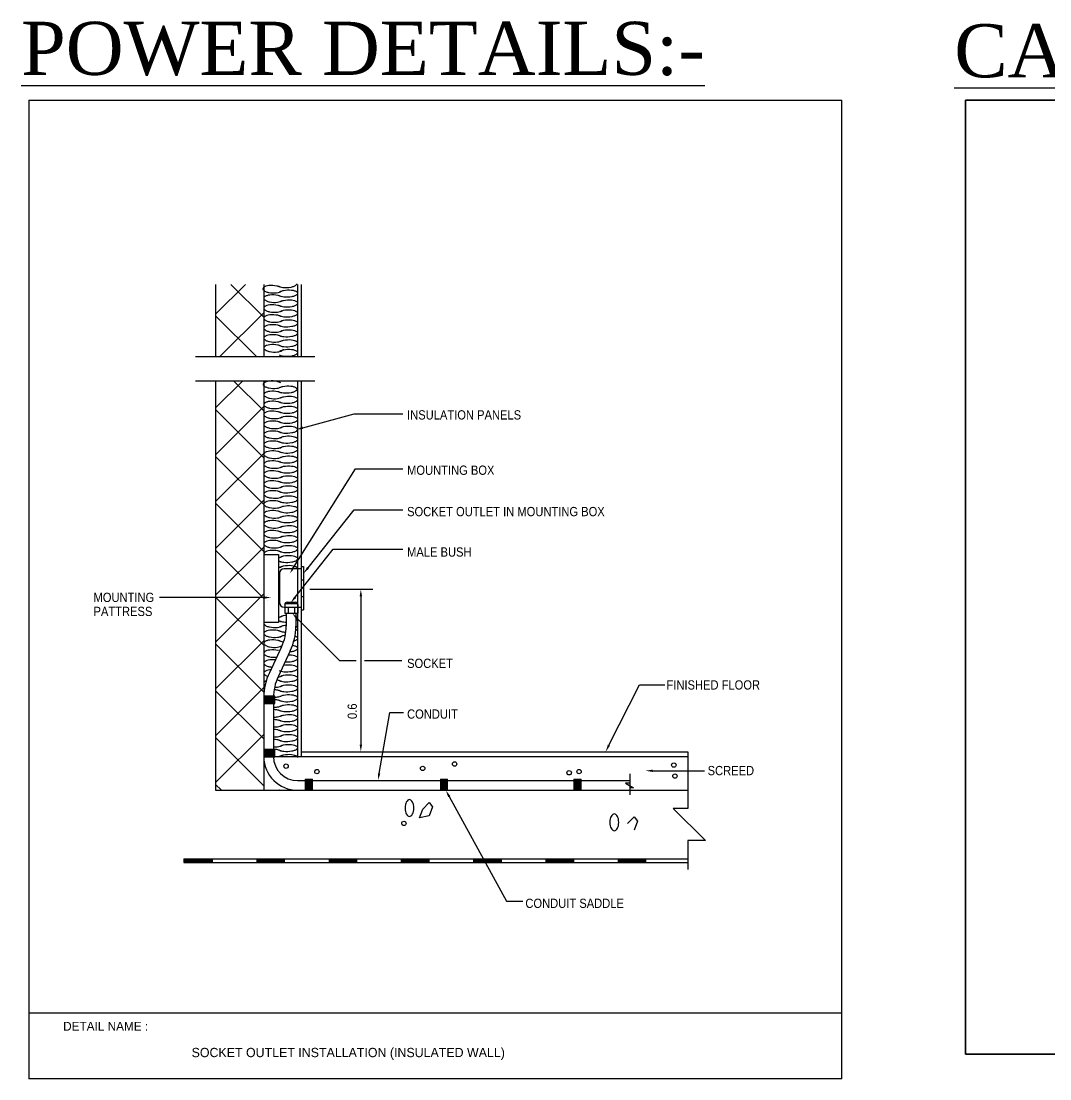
# Model space of a CAD drawing. Header units: inches. Extents: x 3955 to 4125, y 4886 to 4983.
# Drawn here: x 4070.17 to 4078.22, y 4955.62 to 4963.9 of the extents above; entities that cross this region are included whole.
import ezdxf
from ezdxf.enums import TextEntityAlignment as Align

# ---------------------------------------------------------------- set-up
doc = ezdxf.new("R2010")
doc.units = ezdxf.units.IN
doc.header["$MEASUREMENT"] = 0
doc.layers.get('0').update_dxf_attribs({"lineweight": 35})
for name, color, linetype in [('10-ELEC-ARROW-LINE-TEXT', 10, 'Continuous'), ('14-GENERAL-ELECTRICAL', 14, 'Continuous'), ('4-TWXT-ELECTRICAL', 4, 'Continuous'), ('71-FRAM-DETAIL-1-0-25', 71, 'Continuous'), ('9-HATCH-0-1', 9, 'Continuous'), ('E-GEN-DI', 7, 'Continuous'), ('FRAM-DETAIL', 70, 'Continuous'), ('FRAM-DETAIL-2', 72, 'Continuous'), ('FRAME$0$EL-BANDA$0$E-TEXT', 40, 'Continuous')]:
    doc.layers.add(name, color=color, linetype=linetype)
doc.styles.add('FRAME$0$TIMENR', font='times.ttf')
doc.styles.add('ITALICT', font='stencil.shx')
doc.styles.add('STENCIL', font='STENCIL')

# ---------------------------------------------------------------- blocks, each defined once
blk = doc.blocks.new('A$C52390CBD')
at = {"layer": '10-ELEC-ARROW-LINE-TEXT', "color": 10, "linetype": 'Continuous'}
for p, q in [((4.287, -5.133, 0), (5.088, -4.914, 0)), ((5.088, -4.914, 0), (5.853, -4.914, 0)), ((4.143, -7.319, 0), (5.111, -5.772, 0)), ((5.111, -5.772, 0), (5.853, -5.772, 0)), ((4.368, -7.323, 0), (5.088, -6.416, 0)), ((5.088, -6.416, 0), (5.853, -6.416, 0)), ((4.167, -7.785, 0), (4.764, -7.032, 0)), ((4.764, -7.032, 0), (5.853, -7.032, 0)), ((4.399, -7.659, 0), (5.383, -7.659, 0)), ((5.195, -7.772, 0), (5.195, -10.091, 0)), ((3.678, -7.789, 0), (2.042, -7.789, 0)), ((4.197, -8.115, 0), (4.859, -8.774, 0)), ((4.859, -8.774, 0), (5.123, -8.774, 0)), ((5.252, -8.774, 0), (5.838, -8.774, 0)), ((9.079, -10.103, 0), (9.56, -9.157, 0)), ((9.56, -9.157, 0), (9.954, -9.157, 0)), ((5.48, -10.545, 0), (5.649, -9.587, 0)), ((5.649, -9.587, 0), (5.861, -9.587, 0)), ((9.766, -10.501, 0), (10.576, -10.501, 0)), ((6.579, -10.906, 0), (7.475, -12.542, 0)), ((7.475, -12.542, 0), (7.73, -12.542, 0))]:
    blk.add_line(p, q, dxfattribs=at)
for points in [[(4.292, -5.151, 0), (4.282, -5.114, 0), (4.178, -5.162, 0)], [(4.159, -7.329, 0), (4.127, -7.309, 0), (4.082, -7.415, 0)], [(4.383, -7.335, 0), (4.353, -7.312, 0), (4.298, -7.412, 0)], [(3.678, -7.77, 0), (3.678, -7.808, 0), (3.791, -7.789, 0)], [(4.182, -7.796, 0), (4.152, -7.773, 0), (4.097, -7.873, 0)], [(5.214, -7.772, 0), (5.176, -7.772, 0), (5.195, -7.659, 0)], [(4.184, -8.128, 0), (4.21, -8.102, 0), (4.117, -8.035, 0)], [(5.214, -10.091, 0), (5.176, -10.091, 0), (5.195, -10.204, 0)], [(9.095, -10.111, 0), (9.062, -10.094, 0), (9.027, -10.204, 0)], [(5.499, -10.548, 0), (5.462, -10.542, 0), (5.461, -10.656, 0)], [(9.766, -10.52, 0), (9.766, -10.483, 0), (9.653, -10.501, 0)], [(6.563, -10.916, 0), (6.596, -10.897, 0), (6.525, -10.807, 0)]]:
    blk.add_solid(points, dxfattribs=at)
at = {"layer": '14-GENERAL-ELECTRICAL', "linetype": 'Continuous'}
for p, q in [((2.922, -2.887, 0), (2.922, -4.018, 0)), ((3.676, -2.887, 0), (3.676, -4.018, 0)), ((4.204, -2.887, 0), (4.204, -4.018, 0)), ((4.261, -2.887, 0), (4.261, -4.018, 0)), ((2.609, -4.018, 0), (4.477, -4.018, 0)), ((2.609, -4.396, 0), (4.477, -4.396, 0)), ((2.922, -4.396, 0), (2.922, -10.807, 0)), ((3.676, -4.396, 0), (3.676, -10.807, 0)), ((4.204, -4.396, 0), (4.204, -10.279, 0)), ((4.261, -4.396, 0), (4.261, -10.279, 0)), ((3.676, -7.117, 0), (3.906, -7.117, 0)), ((3.906, -7.117, 0), (3.906, -8.182, 0)), ((3.92, -7.413, 0), (3.92, -7.865, 0)), ((3.995, -7.337, 0), (4.259, -7.337, 0)), ((4.259, -7.302, 0), (4.259, -7.983, 0)), ((4.259, -7.302, 0), (4.297, -7.302, 0)), ((4.297, -7.302, 0), (4.297, -7.983, 0)), ((4.259, -7.513, 0), (4.297, -7.513, 0)), ((4.259, -7.772, 0), (4.297, -7.772, 0)), ((3.995, -7.941, 0), (4.259, -7.941, 0)), ((4.003, -7.9, 0), (4.003, -7.938, 0)), ((4.003, -7.941, 0), (4.003, -8.035, 0)), ((4.008, -7.881, 0), (4.205, -7.881, 0)), ((4.04, -7.862, 0), (4.173, -7.862, 0)), ((4.059, -7.941, 0), (4.059, -8.035, 0)), ((4.154, -7.941, 0), (4.154, -8.035, 0)), ((4.21, -7.9, 0), (4.21, -7.938, 0)), ((4.21, -7.941, 0), (4.21, -8.035, 0)), ((4.003, -8.035, 0), (4.21, -8.035, 0)), ((4.026, -8.035, 0), (4.026, -8.239, 0)), ((4.177, -8.035, 0), (4.177, -8.239, 0)), ((4.259, -7.983, 0), (4.297, -7.983, 0)), ((3.906, -8.182, 0), (3.676, -8.182, 0)), ((3.954, -8.561, 0), (3.763, -8.967, 0)), ((4.09, -8.625, 0), (3.899, -9.031, 0)), ((3.827, -9.352, 0), (3.827, -10.279, 0)), ((3.676, -9.446, 0), (3.851, -9.446, 0)), ((3.851, -10.169, 0), (3.676, -10.169, 0)), ((3.851, -10.282, 0), (3.851, -10.169, 0)), ((4.261, -10.204, 0), (10.314, -10.204, 0)), ((10.314, -10.204, 0), (10.314, -11.09, 0)), ((3.676, -10.282, 0), (3.851, -10.282, 0)), ((3.827, -10.279, 0), (10.314, -10.279, 0)), ((9.405, -10.55, 0), (9.405, -10.878, 0)), ((4.204, -10.656, 0), (9.418, -10.656, 0)), ((4.325, -10.633, 0), (4.325, -10.807, 0)), ((4.438, -10.807, 0), (4.438, -10.633, 0)), ((6.441, -10.633, 0), (6.441, -10.807, 0)), ((6.554, -10.807, 0), (6.554, -10.633, 0)), ((8.531, -10.633, 0), (8.531, -10.807, 0)), ((8.644, -10.807, 0), (8.644, -10.633, 0)), ((9.405, -10.694, 0), (9.338, -10.694, 0)), ((9.338, -10.694, 0), (9.466, -10.766, 0)), ((2.922, -10.807, 0), (10.314, -10.807, 0)), ((9.466, -10.766, 0), (9.405, -10.766, 0)), ((10.087, -11.09, 0), (10.589, -11.592, 0)), ((10.314, -11.09, 0), (10.087, -11.09, 0)), ((10.314, -11.592, 0), (10.314, -12.049, 0)), ((10.589, -11.592, 0), (10.314, -11.592, 0)), ((2.426, -11.882, 0), (10.314, -11.882, 0)), ((2.426, -11.882, 0), (2.426, -11.939, 0)), ((2.426, -11.939, 0), (10.314, -11.939, 0))]:
    blk.add_line(p, q, dxfattribs=at)
at = {"layer": '14-GENERAL-ELECTRICAL', "linetype": 'Continuous', "elevation": 0}
blk.add_lwpolyline([(4.196, -7.941, -0.208178), (4.204, -7.959, -0.210965)], format="xyb", dxfattribs=at)
at = {"layer": '14-GENERAL-ELECTRICAL', "linetype": 'Continuous', "const_width": 0.0566, "elevation": 0}
for points in [[(2.426, -11.91), (2.878, -11.91)], [(3.557, -11.91), (4.01, -11.91)], [(4.689, -11.91), (5.141, -11.91)], [(5.82, -11.91), (6.273, -11.91)], [(6.952, -11.91), (7.404, -11.91)], [(8.083, -11.91), (8.536, -11.91)], [(9.215, -11.91), (9.667, -11.91)]]:
    blk.add_lwpolyline(points, dxfattribs=at)
at = {"layer": '14-GENERAL-ELECTRICAL', "linetype": 'Continuous'}
for centre, radius, start, end in [((3.995, -7.413, 0), 0.0754, 90, 180), ((3.995, -7.865, 0), 0.0754, 180, 270), ((4.04, -7.9, 0), 0.0377, 90, 180), ((4.173, -7.9, 0), 0.0377, 0, 90), ((3.272, -8.239, 0), 0.754, 334.7796, 0), ((3.272, -8.239, 0), 0.905, 334.7796, 0), ((4.582, -9.352, 0), 0.905, 154.7796, 180), ((4.582, -9.352, 0), 0.754, 154.7796, 180), ((4.204, -10.279, 0), 0.528, 180, 270), ((4.204, -10.279, 0), 0.377, 180, 270)]:
    blk.add_arc(centre, radius, start, end, dxfattribs=at)
for points in [[(3.676, -9.446, 0), (3.676, -9.333, 0), (3.851, -9.446, 0), (3.851, -9.333, 0)], [(3.676, -10.282, 0), (3.676, -10.169, 0), (3.851, -10.282, 0), (3.851, -10.169, 0)], [(4.325, -10.633, 0), (4.438, -10.633, 0), (4.325, -10.807, 0), (4.438, -10.807, 0)], [(6.441, -10.633, 0), (6.554, -10.633, 0), (6.441, -10.807, 0), (6.554, -10.807, 0)], [(8.531, -10.633, 0), (8.644, -10.633, 0), (8.531, -10.807, 0), (8.644, -10.807, 0)]]:
    blk.add_solid(points, dxfattribs=at)
at = {"layer": '9-HATCH-0-1', "linetype": 'Continuous'}
for p, q in [((2.922, -3.353, 0), (3.388, -2.887, 0)), ((3.676, -3.402, 0), (3.162, -2.887, 0)), ((3.56, -4.018, 0), (2.922, -3.381, 0)), ((2.99, -4.018, 0), (3.676, -3.332, 0)), ((2.922, -4.82, 0), (3.346, -4.396, 0)), ((3.676, -4.868, 0), (3.204, -4.396, 0)), ((2.922, -5.553, 0), (3.676, -4.799, 0)), ((3.676, -5.602, 0), (2.922, -4.847, 0)), ((2.922, -6.287, 0), (3.676, -5.532, 0)), ((3.676, -6.335, 0), (2.922, -5.581, 0)), ((2.922, -7.02, 0), (3.676, -6.266, 0)), ((3.676, -7.069, 0), (2.922, -6.314, 0)), ((2.922, -7.753, 0), (3.676, -6.999, 0)), ((3.676, -7.802, 0), (2.922, -7.048, 0)), ((2.922, -8.487, 0), (3.676, -7.733, 0)), ((3.676, -8.535, 0), (2.922, -7.781, 0)), ((2.922, -9.22, 0), (3.676, -8.466, 0)), ((3.676, -9.269, 0), (2.922, -8.514, 0)), ((2.922, -9.954, 0), (3.676, -9.199, 0)), ((3.676, -10.002, 0), (2.922, -9.248, 0)), ((2.922, -10.687, 0), (3.676, -9.933, 0)), ((3.676, -10.736, 0), (2.922, -9.981, 0)), ((3.015, -10.807, 0), (2.922, -10.715, 0)), ((6.163, -11.102, 0), (6.266, -10.998, 0)), ((6.266, -10.998, 0), (6.318, -11.067, 0)), ((6.318, -11.067, 0), (6.266, -11.205, 0)), ((6.111, -11.24, 0), (6.163, -11.102, 0)), ((6.266, -11.205, 0), (6.111, -11.24, 0)), ((9.37, -11.326, 0), (9.474, -11.223, 0)), ((9.474, -11.223, 0), (9.525, -11.292, 0)), ((9.525, -11.292, 0), (9.474, -11.43, 0))]:
    blk.add_line(p, q, dxfattribs=at)
at = {"layer": '9-HATCH-0-1', "linetype": 'Continuous', "elevation": 0}
for points in [[(3.936, -2.931, 0.026898), (3.925, -2.926, 0.051515), (3.88, -2.912, 0.07786), (3.755, -2.906, 0.051515), (3.708, -2.916, 0.094813), (3.67, -2.937, 0.442546), (3.669, -2.973)], [(3.669, -2.973, 0.094813), (3.704, -2.998, 0.051515), (3.75, -3.012, 0.07746), (3.875, -3.018, 0.051515), (3.921, -3.008, 0.066662), (3.949, -2.994, 0.210965)], [(4.189, -2.876, -0.210965), (4.182, -2.895, -0.094813), (4.146, -2.919, -0.051515), (4.101, -2.933, -0.076716), (3.976, -2.939, -0.051515), (3.93, -2.929, -0.056426), (3.906, -2.918, -0.210965)], [(3.926, -3.003, -0.036869), (3.941, -2.995, -0.051515), (3.986, -2.981, -0.077116), (4.111, -2.975, -0.051515), (4.158, -2.985, -0.094813), (4.195, -3.006, -0.210965)], [(3.951, -3.079, 0.026898), (3.94, -3.074, 0.051515), (3.895, -3.059, 0.07786), (3.77, -3.054, 0.051515), (3.723, -3.064, 0.094813), (3.685, -3.084, 0.442546), (3.684, -3.121)], [(3.684, -3.121, 0.094813), (3.719, -3.145, 0.051515), (3.765, -3.16, 0.07746), (3.89, -3.166, 0.051515), (3.936, -3.156, 0.066662), (3.964, -3.142, 0.210965)], [(4.196, -3.006, -0.441187), (4.197, -3.043, -0.094813), (4.161, -3.067, -0.051515), (4.116, -3.081, -0.076716), (3.991, -3.087, -0.051515), (3.945, -3.077, -0.056426), (3.921, -3.066, -0.210965)], [(3.926, -3.159, -0.036869), (3.941, -3.151, -0.051515), (3.986, -3.137, -0.077116), (4.111, -3.131, -0.051515), (4.158, -3.141, -0.094813), (4.195, -3.162, -0.210965)], [(3.951, -3.235, 0.026898), (3.94, -3.229, 0.051515), (3.895, -3.215, 0.07786), (3.77, -3.209, 0.051515), (3.723, -3.219, 0.094813), (3.685, -3.24, 0.442546), (3.684, -3.277)], [(3.684, -3.277, 0.094813), (3.719, -3.301, 0.051515), (3.765, -3.315, 0.07746), (3.89, -3.321, 0.051515), (3.936, -3.311, 0.066662), (3.964, -3.298, 0.210965)], [(4.196, -3.162, -0.441187), (4.197, -3.198, -0.094813), (4.161, -3.223, -0.051515), (4.116, -3.237, -0.076716), (3.991, -3.243, -0.051515), (3.945, -3.233, -0.056426), (3.921, -3.222, -0.210965)], [(3.926, -3.314, -0.036869), (3.941, -3.307, -0.051515), (3.986, -3.292, -0.077116), (4.111, -3.287, -0.051515), (4.158, -3.297, -0.094813), (4.195, -3.317, -0.210965)], [(3.951, -3.391, 0.026898), (3.94, -3.385, 0.051515), (3.895, -3.371, 0.07786), (3.77, -3.365, 0.051515), (3.723, -3.375, 0.094813), (3.685, -3.396, 0.442546), (3.684, -3.433)], [(3.684, -3.433, 0.094813), (3.719, -3.457, 0.051515), (3.765, -3.471, 0.07746), (3.89, -3.477, 0.051515), (3.936, -3.467, 0.066662), (3.964, -3.454, 0.210965)], [(4.196, -3.317, -0.441187), (4.197, -3.354, -0.094813), (4.161, -3.378, -0.051515), (4.116, -3.393, -0.076716), (3.991, -3.399, -0.051515), (3.945, -3.389, -0.056426), (3.921, -3.378, -0.210965)], [(4.196, -3.473, -0.441187), (4.197, -3.51, -0.094813), (4.161, -3.534, -0.051515), (4.116, -3.548, -0.076716), (3.991, -3.554, -0.051515), (3.945, -3.544, -0.056426), (3.921, -3.534, -0.210965)], [(3.926, -3.47, -0.036869), (3.941, -3.462, -0.051515), (3.986, -3.448, -0.077116), (4.111, -3.442, -0.051515), (4.158, -3.452, -0.094813), (4.195, -3.473, -0.210965)], [(3.951, -3.546, 0.026898), (3.94, -3.541, 0.051515), (3.895, -3.527, 0.07786), (3.77, -3.521, 0.051515), (3.723, -3.531, 0.094813), (3.685, -3.552, 0.442546), (3.684, -3.588)], [(3.684, -3.588, 0.094813), (3.719, -3.613, 0.051515), (3.765, -3.627, 0.07746), (3.89, -3.633, 0.051515), (3.936, -3.623, 0.066662), (3.964, -3.61, 0.210965)], [(4.196, -3.629, -0.441187), (4.197, -3.666, -0.094813), (4.161, -3.69, -0.051515), (4.116, -3.704, -0.076716), (3.991, -3.71, -0.051515), (3.945, -3.7, -0.056426), (3.921, -3.689, -0.210965)], [(3.926, -3.626, -0.036869), (3.941, -3.618, -0.051515), (3.986, -3.604, -0.077116), (4.111, -3.598, -0.051515), (4.158, -3.608, -0.094813), (4.195, -3.629, -0.210965)], [(3.951, -3.702, 0.026898), (3.94, -3.697, 0.051515), (3.895, -3.682, 0.07786), (3.77, -3.677, 0.051515), (3.723, -3.686, 0.094813), (3.685, -3.707, 0.442546), (3.684, -3.744)], [(3.684, -3.744, 0.094813), (3.719, -3.768, 0.051515), (3.765, -3.783, 0.07746), (3.89, -3.788, 0.051515), (3.936, -3.778, 0.066662), (3.964, -3.765, 0.210965)], [(4.196, -3.785, -0.441187), (4.197, -3.821, -0.094813), (4.161, -3.846, -0.051515), (4.116, -3.86, -0.076716), (3.991, -3.866, -0.051515), (3.945, -3.856, -0.056426), (3.921, -3.845, -0.210965)], [(3.926, -3.782, -0.036869), (3.941, -3.774, -0.051515), (3.986, -3.76, -0.077116), (4.111, -3.754, -0.051515), (4.158, -3.764, -0.094813), (4.195, -3.785, -0.210965)], [(3.983, -3.74, 0.023243), (3.983, -3.737, 0.094813)], [(3.951, -3.858, 0.026898), (3.94, -3.852, 0.051515), (3.895, -3.838, 0.07786), (3.77, -3.832, 0.051515), (3.723, -3.842, 0.094813), (3.685, -3.863, 0.442546), (3.684, -3.9)], [(3.684, -3.9, 0.094813), (3.719, -3.924, 0.051515), (3.765, -3.938, 0.07746), (3.89, -3.944, 0.051515), (3.936, -3.934, 0.094813), (3.974, -3.913, 0.235452), (3.983, -3.893, 0.094813)], [(4.196, -3.934, -0.441187), (4.197, -3.971, -0.094813), (4.161, -3.995, -0.051515), (4.116, -4.01, -0.076716), (3.991, -4.016, -0.051515), (3.945, -4.006, -0.056426), (3.921, -3.995, -0.210965)], [(3.926, -3.931, -0.036869), (3.941, -3.924, -0.051515), (3.986, -3.909, -0.077116), (4.111, -3.904, -0.051515), (4.158, -3.914, -0.094813), (4.195, -3.934, -0.210965)], [(3.94, -4.427, 0.026898), (3.929, -4.421, 0.051515), (3.884, -4.407, 0.07786), (3.759, -4.401, 0.051515), (3.712, -4.411, 0.094813), (3.674, -4.432, 0.442546), (3.673, -4.469)], [(3.673, -4.469, 0.094813), (3.708, -4.493, 0.051515), (3.754, -4.507, 0.07746), (3.879, -4.513, 0.051515), (3.925, -4.503, 0.066662), (3.953, -4.49, 0.210965)], [(3.951, -4.588, 0.026898), (3.94, -4.582, 0.051515), (3.895, -4.568, 0.07786), (3.77, -4.562, 0.051515), (3.723, -4.572, 0.094813), (3.685, -4.593, 0.442546), (3.684, -4.63)], [(3.684, -4.63, 0.094813), (3.719, -4.654, 0.051515), (3.765, -4.668, 0.07746), (3.89, -4.674, 0.051515), (3.936, -4.664, 0.066662), (3.964, -4.651, 0.210965)], [(4.184, -4.509, -0.441187), (4.186, -4.546, -0.094813), (4.15, -4.57, -0.051515), (4.105, -4.584, -0.076716), (3.98, -4.59, -0.051515), (3.933, -4.58, -0.056426), (3.91, -4.569, -0.210965)], [(3.915, -4.506, -0.036869), (3.93, -4.498, -0.051515), (3.975, -4.484, -0.077116), (4.1, -4.478, -0.051515), (4.147, -4.488, -0.094813), (4.184, -4.509, -0.210965)], [(3.951, -4.744, 0.026898), (3.94, -4.738, 0.051515), (3.895, -4.724, 0.07786), (3.77, -4.718, 0.051515), (3.723, -4.728, 0.094813), (3.685, -4.749, 0.442546), (3.684, -4.786)], [(3.684, -4.786, 0.094813), (3.719, -4.81, 0.051515), (3.765, -4.824, 0.07746), (3.89, -4.83, 0.051515), (3.936, -4.82, 0.066662), (3.964, -4.807, 0.210965)], [(4.196, -4.67, -0.441187), (4.197, -4.707, -0.094813), (4.161, -4.731, -0.051515), (4.116, -4.746, -0.076716), (3.991, -4.751, -0.051515), (3.945, -4.741, -0.056426), (3.921, -4.731, -0.210965)], [(3.926, -4.667, -0.036869), (3.941, -4.66, -0.051515), (3.986, -4.645, -0.077116), (4.111, -4.639, -0.051515), (4.158, -4.649, -0.094813), (4.195, -4.67, -0.210965)], [(3.926, -4.823, -0.036869), (3.941, -4.815, -0.051515), (3.986, -4.801, -0.077116), (4.111, -4.795, -0.051515), (4.158, -4.805, -0.094813), (4.195, -4.826, -0.210965)], [(3.951, -4.899, 0.026898), (3.94, -4.894, 0.051515), (3.895, -4.88, 0.07786), (3.77, -4.874, 0.051515), (3.723, -4.884, 0.094813), (3.685, -4.905, 0.442546), (3.684, -4.941)], [(3.684, -4.941, 0.094813), (3.719, -4.966, 0.051515), (3.765, -4.98, 0.07746), (3.89, -4.986, 0.051515), (3.936, -4.976, 0.066662), (3.964, -4.962, 0.210965)], [(4.196, -4.826, -0.441187), (4.197, -4.863, -0.094813), (4.161, -4.887, -0.051515), (4.116, -4.901, -0.076716), (3.991, -4.907, -0.051515), (3.945, -4.897, -0.056426), (3.921, -4.886, -0.210965)], [(3.926, -4.979, -0.036869), (3.941, -4.971, -0.051515), (3.986, -4.957, -0.077116), (4.111, -4.951, -0.051515), (4.158, -4.961, -0.094813), (4.195, -4.982, -0.210965)], [(3.951, -5.055, 0.026898), (3.94, -5.049, 0.051515), (3.895, -5.035, 0.07786), (3.77, -5.029, 0.051515), (3.723, -5.039, 0.094813), (3.685, -5.06, 0.442546), (3.684, -5.097)], [(3.684, -5.097, 0.094813), (3.719, -5.121, 0.051515), (3.765, -5.136, 0.07746), (3.89, -5.141, 0.051515), (3.936, -5.131, 0.066662), (3.964, -5.118, 0.210965)], [(4.196, -4.982, -0.441187), (4.197, -5.019, -0.094813), (4.161, -5.043, -0.051515), (4.116, -5.057, -0.076716), (3.991, -5.063, -0.051515), (3.945, -5.053, -0.056426), (3.921, -5.042, -0.210965)], [(3.926, -5.135, -0.036869), (3.941, -5.127, -0.051515), (3.986, -5.113, -0.077116), (4.111, -5.107, -0.051515), (4.158, -5.117, -0.094813), (4.195, -5.137, -0.210965)], [(3.951, -5.211, 0.026898), (3.94, -5.205, 0.051515), (3.895, -5.191, 0.07786), (3.77, -5.185, 0.051515), (3.723, -5.195, 0.094813), (3.685, -5.216, 0.442546), (3.684, -5.253)], [(3.684, -5.253, 0.094813), (3.719, -5.277, 0.051515), (3.765, -5.291, 0.07746), (3.89, -5.297, 0.051515), (3.936, -5.287, 0.066662), (3.964, -5.274, 0.210965)], [(4.196, -5.138, -0.441187), (4.197, -5.174, -0.094813), (4.161, -5.199, -0.051515), (4.116, -5.213, -0.076716), (3.991, -5.219, -0.051515), (3.945, -5.209, -0.056426), (3.921, -5.198, -0.210965)], [(4.196, -5.293, -0.441187), (4.197, -5.33, -0.094813), (4.161, -5.354, -0.051515), (4.116, -5.368, -0.076716), (3.991, -5.374, -0.051515), (3.945, -5.364, -0.056426), (3.921, -5.354, -0.210965)], [(3.926, -5.29, -0.036869), (3.941, -5.282, -0.051515), (3.986, -5.268, -0.077116), (4.111, -5.262, -0.051515), (4.158, -5.272, -0.094813), (4.195, -5.293, -0.210965)], [(3.951, -5.366, 0.026898), (3.94, -5.361, 0.051515), (3.895, -5.347, 0.07786), (3.77, -5.341, 0.051515), (3.723, -5.351, 0.094813), (3.685, -5.372, 0.442546), (3.684, -5.409)], [(3.684, -5.408, 0.094813), (3.719, -5.433, 0.051515), (3.765, -5.447, 0.07746), (3.89, -5.453, 0.051515), (3.936, -5.443, 0.066662), (3.964, -5.43, 0.210965)], [(4.196, -5.449, -0.441187), (4.197, -5.486, -0.094813), (4.161, -5.51, -0.051515), (4.116, -5.524, -0.076716), (3.991, -5.53, -0.051515), (3.945, -5.52, -0.056426), (3.921, -5.509, -0.210965)], [(3.926, -5.446, -0.036869), (3.941, -5.438, -0.051515), (3.986, -5.424, -0.077116), (4.111, -5.418, -0.051515), (4.158, -5.428, -0.094813), (4.195, -5.449, -0.210965)], [(3.951, -5.522, 0.026898), (3.94, -5.517, 0.051515), (3.895, -5.502, 0.07786), (3.77, -5.497, 0.051515), (3.723, -5.507, 0.094813), (3.685, -5.527, 0.442546), (3.684, -5.564)], [(3.684, -5.564, 0.094813), (3.719, -5.588, 0.051515), (3.765, -5.603, 0.07746), (3.89, -5.609, 0.051515), (3.936, -5.599, 0.066662), (3.964, -5.585, 0.210965)], [(4.196, -5.605, -0.441187), (4.197, -5.641, -0.094813), (4.161, -5.666, -0.051515), (4.116, -5.68, -0.076716), (3.991, -5.686, -0.051515), (3.945, -5.676, -0.056426), (3.921, -5.665, -0.210965)], [(3.926, -5.602, -0.036869), (3.941, -5.594, -0.051515), (3.986, -5.58, -0.077116), (4.111, -5.574, -0.051515), (4.158, -5.584, -0.094813), (4.195, -5.605, -0.210965)], [(3.951, -5.678, 0.026898), (3.94, -5.672, 0.051515), (3.895, -5.658, 0.07786), (3.77, -5.652, 0.051515), (3.723, -5.662, 0.094813), (3.685, -5.683, 0.442546), (3.684, -5.72)], [(3.684, -5.72, 0.094813), (3.719, -5.744, 0.051515), (3.765, -5.758, 0.07746), (3.89, -5.764, 0.051515), (3.936, -5.754, 0.066662), (3.964, -5.741, 0.210965)], [(4.196, -5.76, -0.441187), (4.197, -5.797, -0.094813), (4.161, -5.821, -0.051515), (4.116, -5.836, -0.076716), (3.991, -5.842, -0.051515), (3.945, -5.832, -0.056426), (3.921, -5.821, -0.210965)], [(3.926, -5.757, -0.036869), (3.941, -5.75, -0.051515), (3.986, -5.735, -0.077116), (4.111, -5.73, -0.051515), (4.158, -5.74, -0.094813), (4.195, -5.76, -0.210965)], [(3.951, -5.834, 0.026898), (3.94, -5.828, 0.051515), (3.895, -5.814, 0.07786), (3.77, -5.808, 0.051515), (3.723, -5.818, 0.094813), (3.685, -5.839, 0.442546), (3.684, -5.876)], [(3.684, -5.876, 0.094813), (3.719, -5.9, 0.051515), (3.765, -5.914, 0.07746), (3.89, -5.92, 0.051515), (3.936, -5.91, 0.066662), (3.964, -5.897, 0.210965)], [(4.196, -5.916, -0.441187), (4.197, -5.953, -0.094813), (4.161, -5.977, -0.051515), (4.116, -5.991, -0.076716), (3.991, -5.997, -0.051515), (3.945, -5.987, -0.056426), (3.921, -5.977, -0.210965)], [(3.926, -5.913, -0.036869), (3.941, -5.905, -0.051515), (3.986, -5.891, -0.077116), (4.111, -5.885, -0.051515), (4.158, -5.895, -0.094813), (4.195, -5.916, -0.210965)], [(3.951, -5.989, 0.026898), (3.94, -5.984, 0.051515), (3.895, -5.97, 0.07786), (3.77, -5.964, 0.051515), (3.723, -5.974, 0.094813), (3.685, -5.995, 0.442546), (3.684, -6.031)], [(3.951, -6.145, 0.026898), (3.94, -6.14, 0.051515), (3.895, -6.125, 0.07786), (3.77, -6.12, 0.051515), (3.723, -6.13, 0.094813), (3.685, -6.15, 0.442546), (3.684, -6.187)], [(3.684, -6.031, 0.094813), (3.719, -6.056, 0.051515), (3.765, -6.07, 0.07746), (3.89, -6.076, 0.051515), (3.936, -6.066, 0.066662), (3.964, -6.053, 0.210965)], [(4.196, -6.072, -0.441187), (4.197, -6.109, -0.094813), (4.161, -6.133, -0.051515), (4.116, -6.147, -0.076716), (3.991, -6.153, -0.051515), (3.945, -6.143, -0.056426), (3.921, -6.132, -0.210965)], [(3.926, -6.069, -0.036869), (3.941, -6.061, -0.051515), (3.986, -6.047, -0.077116), (4.111, -6.041, -0.051515), (4.158, -6.051, -0.094813), (4.195, -6.072, -0.210965)], [(3.951, -6.301, 0.026898), (3.94, -6.295, 0.051515), (3.895, -6.281, 0.07786), (3.77, -6.275, 0.051515), (3.723, -6.285, 0.094813), (3.685, -6.306, 0.442546), (3.684, -6.343)], [(3.684, -6.187, 0.094813), (3.719, -6.211, 0.051515), (3.765, -6.226, 0.07746), (3.89, -6.231, 0.051515), (3.936, -6.221, 0.066662), (3.964, -6.208, 0.210965)], [(4.196, -6.228, -0.441187), (4.197, -6.264, -0.094813), (4.161, -6.289, -0.051515), (4.116, -6.303, -0.076716), (3.991, -6.309, -0.051515), (3.945, -6.299, -0.056426), (3.921, -6.288, -0.210965)], [(3.926, -6.225, -0.036869), (3.941, -6.217, -0.051515), (3.986, -6.203, -0.077116), (4.111, -6.197, -0.051515), (4.158, -6.207, -0.094813), (4.195, -6.228, -0.210965)], [(3.951, -6.457, 0.026898), (3.94, -6.451, 0.051515), (3.895, -6.437, 0.07786), (3.77, -6.431, 0.051515), (3.723, -6.441, 0.094813), (3.685, -6.462, 0.442546), (3.684, -6.499)], [(3.684, -6.343, 0.094813), (3.719, -6.367, 0.051515), (3.765, -6.381, 0.07746), (3.89, -6.387, 0.051515), (3.936, -6.377, 0.066662), (3.964, -6.364, 0.210965)], [(4.196, -6.383, -0.441187), (4.197, -6.42, -0.094813), (4.161, -6.444, -0.051515), (4.116, -6.459, -0.076716), (3.991, -6.464, -0.051515), (3.945, -6.454, -0.056426), (3.921, -6.444, -0.210965)], [(3.926, -6.38, -0.036869), (3.941, -6.373, -0.051515), (3.986, -6.358, -0.077116), (4.111, -6.353, -0.051515), (4.158, -6.362, -0.094813), (4.195, -6.383, -0.210965)], [(3.951, -6.612, 0.026898), (3.94, -6.607, 0.051515), (3.895, -6.593, 0.07786), (3.77, -6.587, 0.051515), (3.723, -6.597, 0.094813), (3.685, -6.618, 0.442546), (3.684, -6.654)], [(3.684, -6.499, 0.094813), (3.719, -6.523, 0.051515), (3.765, -6.537, 0.07746), (3.89, -6.543, 0.051515), (3.936, -6.533, 0.066662), (3.964, -6.52, 0.210965)], [(4.196, -6.539, -0.441187), (4.197, -6.576, -0.094813), (4.161, -6.6, -0.051515), (4.116, -6.614, -0.076716), (3.991, -6.62, -0.051515), (3.945, -6.61, -0.056426), (3.921, -6.599, -0.210965)], [(3.926, -6.536, -0.036869), (3.941, -6.528, -0.051515), (3.986, -6.514, -0.077116), (4.111, -6.508, -0.051515), (4.158, -6.518, -0.094813), (4.195, -6.539, -0.210965)], [(3.951, -6.768, 0.026898), (3.94, -6.763, 0.051515), (3.895, -6.748, 0.07786), (3.77, -6.742, 0.051515), (3.723, -6.752, 0.094813), (3.685, -6.773, 0.442546), (3.684, -6.81)], [(3.684, -6.654, 0.094813), (3.719, -6.679, 0.051515), (3.765, -6.693, 0.07746), (3.89, -6.699, 0.051515), (3.936, -6.689, 0.066662), (3.964, -6.675, 0.210965)], [(4.196, -6.695, -0.441187), (4.197, -6.732, -0.094813), (4.161, -6.756, -0.051515), (4.116, -6.77, -0.076716), (3.991, -6.776, -0.051515), (3.945, -6.766, -0.056426), (3.921, -6.755, -0.210965)], [(3.926, -6.692, -0.036869), (3.941, -6.684, -0.051515), (3.986, -6.67, -0.077116), (4.111, -6.664, -0.051515), (4.158, -6.674, -0.094813), (4.195, -6.695, -0.210965)], [(3.951, -6.924, 0.026898), (3.94, -6.918, 0.051515), (3.895, -6.904, 0.07786), (3.77, -6.898, 0.051515), (3.723, -6.908, 0.094813), (3.685, -6.929, 0.442546), (3.684, -6.966)], [(3.684, -6.81, 0.094813), (3.719, -6.834, 0.051515), (3.765, -6.849, 0.07746), (3.89, -6.854, 0.051515), (3.936, -6.844, 0.066662), (3.964, -6.831, 0.210965)], [(4.196, -6.851, -0.441187), (4.197, -6.887, -0.094813), (4.161, -6.912, -0.051515), (4.116, -6.926, -0.076716), (3.991, -6.932, -0.051515), (3.945, -6.922, -0.056426), (3.921, -6.911, -0.210965)], [(3.926, -6.848, -0.036869), (3.941, -6.84, -0.051515), (3.986, -6.826, -0.077116), (4.111, -6.82, -0.051515), (4.158, -6.83, -0.094813), (4.195, -6.851, -0.210965)], [(3.951, -7.079, 0.026898), (3.94, -7.074, 0.051515), (3.895, -7.06, 0.07786), (3.77, -7.054, 0.051515), (3.723, -7.064, 0.094813), (3.685, -7.085, 0.381134), (3.68, -7.118)], [(3.684, -6.966, 0.094813), (3.719, -6.99, 0.051515), (3.765, -7.004, 0.07746), (3.89, -7.01, 0.051515), (3.936, -7, 0.066662), (3.964, -6.987, 0.210965)], [(4.196, -7.006, -0.441187), (4.197, -7.043, -0.094813), (4.161, -7.067, -0.051515), (4.116, -7.082, -0.076716), (3.991, -7.087, -0.051515), (3.945, -7.077, -0.056426), (3.921, -7.067, -0.210965)], [(3.926, -7.003, -0.036869), (3.941, -6.996, -0.051515), (3.986, -6.981, -0.077116), (4.111, -6.975, -0.051515), (4.158, -6.985, -0.094813), (4.195, -7.006, -0.210965)], [(3.906, -7.163, 0.033631), (3.936, -7.156, 0.066662), (3.964, -7.143, 0.210965)], [(3.951, -7.235, 0.026898), (3.94, -7.23, 0.038847), (3.906, -7.218, 0.038802)], [(4.196, -7.162, -0.441187), (4.197, -7.199, -0.094813), (4.161, -7.223, -0.051515), (4.116, -7.237, -0.076716), (3.991, -7.243, -0.051515), (3.945, -7.233, -0.056426), (3.921, -7.222, -0.210965)], [(3.926, -7.159, -0.036869), (3.941, -7.151, -0.051515), (3.986, -7.137, -0.077116), (4.111, -7.131, -0.051515), (4.158, -7.141, -0.094813), (4.195, -7.162, -0.210965)], [(3.926, -7.315, -0.036869), (3.941, -7.307, -0.051515), (3.986, -7.293, -0.077116), (4.111, -7.287, -0.051515), (4.158, -7.297, -0.094813), (4.195, -7.318, -0.210965)], [(3.906, -7.319, 0.033631), (3.936, -7.312, 0.066662), (3.964, -7.298, 0.210965)], [(3.906, -8.098, 0.033631), (3.936, -8.09, 0.066662), (3.964, -8.077, 0.210965)], [(3.926, -8.093, -0.036869), (3.941, -8.086, -0.051515), (3.986, -8.071, -0.02489), (4.026, -8.065, -0.038802)], [(3.679, -8.182, 0.333367), (3.684, -8.212)], [(3.684, -8.212, 0.094813), (3.719, -8.236, 0.051515), (3.765, -8.25, 0.07746), (3.89, -8.256, 0.051515), (3.936, -8.246, 0.066662), (3.964, -8.233, 0.210965)], [(3.951, -8.17, 0.026898), (3.94, -8.164, 0.038847), (3.906, -8.152, 0.038802)], [(4.026, -8.18, -0.021605), (3.991, -8.177, -0.051515), (3.945, -8.168, -0.056426), (3.921, -8.157, -0.210965)], [(3.926, -8.249, -0.036869), (3.941, -8.241, -0.051515), (3.986, -8.227, -0.02489), (4.026, -8.221, -0.038802)], [(4.196, -8.252, -0.441187), (4.197, -8.289, -0.063398), (4.174, -8.307, -0.051515)], [(4.177, -8.239, -0.049299), (4.195, -8.252, -0.210965)], [(3.951, -8.325, 0.026898), (3.94, -8.32, 0.051515), (3.895, -8.306, 0.07786), (3.77, -8.3, 0.051515), (3.723, -8.31, 0.094813), (3.685, -8.331, 0.442546), (3.684, -8.367)], [(3.684, -8.367, 0.094813), (3.719, -8.392, 0.051515), (3.765, -8.406, 0.07746), (3.89, -8.412, 0.051515), (3.936, -8.402, 0.066662), (3.964, -8.389, 0.210965)], [(4.02, -8.335, -0.017823), (3.991, -8.333, -0.051515), (3.945, -8.323, -0.056426), (3.921, -8.313, -0.210965)], [(3.926, -8.405, -0.036869), (3.941, -8.397, -0.051515), (3.986, -8.383, -0.016877), (4.013, -8.378, -0.038802)], [(4.196, -8.408, -0.441187), (4.197, -8.445, -0.094813), (4.161, -8.469, -0.018528), (4.146, -8.475, -0.038802)], [(4.164, -8.389, -0.079471), (4.195, -8.408, -0.210965)], [(3.951, -8.481, 0.026898), (3.94, -8.476, 0.051515), (3.895, -8.461, 0.07786), (3.77, -8.456, 0.051515), (3.723, -8.465, 0.094813), (3.685, -8.486, 0.442546), (3.684, -8.523)], [(3.907, -8.62, 0.013787), (3.895, -8.617, 0.07786), (3.77, -8.611, 0.051515), (3.723, -8.621, 0.094813), (3.685, -8.642, 0.442546), (3.684, -8.679)], [(3.684, -8.523, 0.094813), (3.719, -8.547, 0.051515), (3.765, -8.562, 0.07746), (3.89, -8.567, 0.051515), (3.936, -8.557, 0.066662), (3.964, -8.544, 0.210965)], [(3.984, -8.488, -0.043634), (3.945, -8.479, -0.056426), (3.921, -8.468, -0.210965)], [(3.926, -8.561, -0.036869), (3.941, -8.553, -0.023623), (3.961, -8.545, -0.038802)], [(4.196, -8.564, -0.441187), (4.197, -8.6, -0.094813), (4.161, -8.625, -0.051515), (4.116, -8.639, -0.021756), (4.081, -8.644, -0.038802)], [(4.127, -8.535, -0.034168), (4.158, -8.543, -0.094813), (4.195, -8.564, -0.210965)], [(3.857, -8.767, 0.054021), (3.77, -8.767, 0.051515), (3.723, -8.777, 0.094813), (3.685, -8.798, 0.442546), (3.684, -8.835)], [(3.684, -8.679, 0.094813), (3.719, -8.703, 0.051515), (3.765, -8.717, 0.069919), (3.877, -8.724, 0.051515)], [(4.196, -8.719, -0.441187), (4.197, -8.756, -0.094813), (4.161, -8.78, -0.051515), (4.116, -8.795, -0.066602), (4.007, -8.802, -0.051515)], [(4.062, -8.686, -0.030605), (4.111, -8.688, -0.051515), (4.158, -8.698, -0.094813), (4.195, -8.719, -0.210965)], [(3.784, -8.921, 0.008943), (3.77, -8.923, 0.051515), (3.723, -8.933, 0.094813), (3.685, -8.954, 0.442546), (3.684, -8.99)], [(3.684, -8.835, 0.094813), (3.719, -8.859, 0.051515), (3.765, -8.873, 0.024511), (3.804, -8.879, 0.038802)], [(4.196, -8.875, -0.441187), (4.197, -8.912, -0.094813), (4.161, -8.936, -0.051515), (4.116, -8.95, -0.076716), (3.991, -8.956, -0.051515), (3.945, -8.946, -0.056426), (3.921, -8.935, -0.210965)], [(3.984, -8.85, -0.001837), (3.986, -8.85, -0.077116), (4.111, -8.844, -0.051515), (4.158, -8.854, -0.094813), (4.195, -8.875, -0.210965)], [(3.715, -9.091, 0.075228), (3.685, -9.109, 0.442546), (3.684, -9.146)], [(3.684, -8.99, 0.094813), (3.719, -9.015, 0.02258), (3.739, -9.022, 0.038802)], [(3.951, -9.104, 0.026898), (3.94, -9.098, 0.051515), (3.895, -9.084, 0.010735), (3.878, -9.081, 0.038802)], [(3.898, -9.034, 0.042746), (3.936, -9.025, 0.066662), (3.964, -9.011, 0.210965)], [(4.196, -9.031, -0.441187), (4.197, -9.068, -0.094813), (4.161, -9.092, -0.051515), (4.116, -9.106, -0.076716), (3.991, -9.112, -0.051515), (3.945, -9.102, -0.056426), (3.921, -9.091, -0.210965)], [(3.926, -9.028, -0.036869), (3.941, -9.02, -0.051515), (3.986, -9.006, -0.077116), (4.111, -9, -0.051515), (4.158, -9.01, -0.094813), (4.195, -9.031, -0.210965)], [(3.684, -9.146, 0.039793), (3.698, -9.158, 0.051515)], [(3.951, -9.26, 0.026898), (3.94, -9.254, 0.051515), (3.895, -9.24, 0.036088), (3.837, -9.232, 0.038802)], [(3.844, -9.193, 0.028144), (3.89, -9.19, 0.051515), (3.936, -9.18, 0.066662), (3.964, -9.167, 0.210965)], [(4.196, -9.187, -0.441187), (4.197, -9.223, -0.094813), (4.161, -9.248, -0.051515), (4.116, -9.262, -0.076716), (3.991, -9.268, -0.051515), (3.945, -9.258, -0.056426), (3.921, -9.247, -0.210965)], [(3.926, -9.184, -0.036869), (3.941, -9.176, -0.051515), (3.986, -9.162, -0.077116), (4.111, -9.156, -0.051515), (4.158, -9.166, -0.094813), (4.195, -9.187, -0.210965)], [(3.827, -9.348, 0.038689), (3.89, -9.346, 0.051515), (3.936, -9.336, 0.066662), (3.964, -9.323, 0.210965)], [(3.951, -9.415, 0.026898), (3.94, -9.41, 0.051515), (3.895, -9.396, 0.042729), (3.827, -9.388, 0.051515)], [(4.196, -9.342, -0.441187), (4.197, -9.379, -0.094813), (4.161, -9.403, -0.051515), (4.116, -9.418, -0.076716), (3.991, -9.423, -0.051515), (3.945, -9.413, -0.056426), (3.921, -9.403, -0.210965)], [(3.926, -9.339, -0.036869), (3.941, -9.331, -0.051515), (3.986, -9.317, -0.077116), (4.111, -9.311, -0.051515), (4.158, -9.321, -0.094813), (4.195, -9.342, -0.210965)], [(3.827, -9.504, 0.038697), (3.89, -9.502, 0.051515), (3.936, -9.492, 0.066662), (3.964, -9.479, 0.210965)], [(3.951, -9.571, 0.026898), (3.94, -9.566, 0.051515), (3.895, -9.551, 0.042729), (3.827, -9.543, 0.051515)], [(4.196, -9.498, -0.441187), (4.197, -9.535, -0.094813), (4.161, -9.559, -0.051515), (4.116, -9.573, -0.076716), (3.991, -9.579, -0.051515), (3.945, -9.569, -0.056426), (3.921, -9.558, -0.210965)], [(3.926, -9.495, -0.036869), (3.941, -9.487, -0.051515), (3.986, -9.473, -0.077116), (4.111, -9.467, -0.051515), (4.158, -9.477, -0.094813), (4.195, -9.498, -0.210965)], [(3.827, -9.66, 0.038697), (3.89, -9.658, 0.051515), (3.936, -9.648, 0.066662), (3.964, -9.634, 0.210965)], [(3.951, -9.727, 0.026898), (3.94, -9.721, 0.051515), (3.895, -9.707, 0.042729), (3.827, -9.699, 0.051515)], [(4.196, -9.654, -0.441187), (4.197, -9.69, -0.094813), (4.161, -9.715, -0.051515), (4.116, -9.729, -0.076716), (3.991, -9.735, -0.051515), (3.945, -9.725, -0.056426), (3.921, -9.714, -0.210965)], [(3.926, -9.651, -0.036869), (3.941, -9.643, -0.051515), (3.986, -9.629, -0.077116), (4.111, -9.623, -0.051515), (4.158, -9.633, -0.094813), (4.195, -9.654, -0.210965)], [(3.827, -9.815, 0.038697), (3.89, -9.813, 0.051515), (3.936, -9.803, 0.066662), (3.964, -9.79, 0.210965)], [(3.951, -9.883, 0.026898), (3.94, -9.877, 0.051515), (3.895, -9.863, 0.042729), (3.827, -9.855, 0.051515)], [(4.196, -9.809, -0.441187), (4.197, -9.846, -0.094813), (4.161, -9.87, -0.051515), (4.116, -9.885, -0.076716), (3.991, -9.891, -0.051515), (3.945, -9.881, -0.056426), (3.921, -9.87, -0.210965)], [(3.926, -9.807, -0.036869), (3.941, -9.799, -0.051515), (3.986, -9.784, -0.077116), (4.111, -9.779, -0.051515), (4.158, -9.789, -0.094813), (4.195, -9.809, -0.210965)], [(3.926, -9.962, -0.036869), (3.941, -9.954, -0.051515), (3.986, -9.94, -0.077116), (4.111, -9.934, -0.051515), (4.158, -9.944, -0.094813), (4.195, -9.965, -0.210965)], [(3.827, -9.971, 0.038697), (3.89, -9.969, 0.051515), (3.936, -9.959, 0.066662), (3.964, -9.946, 0.210965)], [(3.951, -10.038, 0.026898), (3.94, -10.033, 0.051515), (3.895, -10.019, 0.042729), (3.827, -10.011, 0.051515)], [(4.196, -9.965, -0.441187), (4.197, -10.002, -0.094813), (4.161, -10.026, -0.051515), (4.116, -10.04, -0.076716), (3.991, -10.046, -0.051515), (3.945, -10.036, -0.056426), (3.921, -10.026, -0.210965)], [(3.926, -10.118, -0.036869), (3.941, -10.11, -0.051515), (3.986, -10.096, -0.077116), (4.111, -10.09, -0.051515), (4.158, -10.1, -0.094813), (4.195, -10.121, -0.210965)], [(3.827, -10.127, 0.038697), (3.89, -10.125, 0.051515), (3.936, -10.115, 0.066662), (3.964, -10.102, 0.210965)], [(3.951, -10.194, 0.026898), (3.94, -10.189, 0.051515), (3.895, -10.174, 0.042729), (3.827, -10.166, 0.051515)], [(4.196, -10.121, -0.441187), (4.197, -10.158, -0.094813), (4.161, -10.182, -0.051515), (4.116, -10.196, -0.076716), (3.991, -10.202, -0.051515), (3.945, -10.192, -0.056426), (3.921, -10.181, -0.210965)], [(3.926, -10.274, -0.036869), (3.941, -10.266, -0.051515), (3.986, -10.252, -0.077116), (4.111, -10.246, -0.051515), (4.158, -10.256, -0.094813), (4.195, -10.277, -0.210965), (4.204, -10.295, -0.210965)], [(5.892, -11.138, 0.067433), (5.907, -11.178, 0.105227), (5.932, -11.208, 0.346885), (5.979, -11.208, 0.105227), (6.004, -11.178, 0.067433), (6.019, -11.138, 0.108155), (6.019, -11.032, 0.067433), (6.004, -10.992, 0.105227), (5.979, -10.962, 0.347331), (5.932, -10.962, 0.105227), (5.907, -10.992, 0.067433), (5.892, -11.032, 0.108558), (5.893, -11.139)], [(9.1, -11.362, 0.067433), (9.115, -11.402, 0.105227), (9.14, -11.432, 0.346885), (9.187, -11.432, 0.105227), (9.212, -11.402, 0.067433), (9.227, -11.362, 0.108155), (9.227, -11.256, 0.067433), (9.212, -11.216, 0.105227), (9.187, -11.186, 0.347331), (9.14, -11.186, 0.105227), (9.115, -11.216, 0.067433), (9.1, -11.256, 0.108558), (9.1, -11.363)]]:
    blk.add_lwpolyline(points, format="xyb", dxfattribs=at)
at = {"layer": '9-HATCH-0-1', "linetype": 'Continuous'}
for centre in [(4.024, -10.429, 0), (6.163, -10.464, 0), (6.663, -10.395, 0), (10.095, -10.412, 0), (4.507, -10.515, 0), (8.456, -10.533, 0), (8.611, -10.515, 0), (10.112, -10.584, 0), (5.869, -11.326, 0)]:
    blk.add_circle(centre, 0.0345, dxfattribs=at)
at = {"layer": 'E-GEN-DI', "color": 3, "linetype": 'Continuous'}
for p, q in [((3.851, -9.333, 0), (3.676, -9.333, 0)), ((3.851, -9.446, 0), (3.851, -9.333, 0)), ((4.325, -10.633, 0), (4.438, -10.633, 0)), ((6.441, -10.633, 0), (6.554, -10.633, 0)), ((8.531, -10.633, 0), (8.644, -10.633, 0))]:
    blk.add_line(p, q, dxfattribs=at)
at = {"layer": 'E-GEN-DI', "color": 11, "linetype": 'Continuous', "elevation": 0}
for points in [[(3.676, -7.258, 0.023243), (3.676, -7.261, 0.094813)], [(3.676, -7.414, 0.023243), (3.676, -7.417, 0.094813)], [(3.676, -7.57, 0.023243), (3.676, -7.572, 0.094813)], [(3.734, -7.757, 0.023243), (3.734, -7.758, 0.094813)], [(3.734, -7.835, 0.023243), (3.734, -7.836, 0.094813)], [(4.177, -8.084, -0.049299), (4.195, -8.096, -0.210965)], [(4.196, -8.096, -0.441187), (4.197, -8.133, -0.056996), (4.177, -8.149, -0.051515)], [(3.923, -8.625, -0.006335), (3.921, -8.624, -0.210965)], [(3.951, -8.948, 0.025699), (3.941, -8.943, 0.051515)], [(3.68, -9.271, 0.242081), (3.678, -9.294)], [(3.676, -9.381, 0.023243), (3.676, -9.384, 0.094813)], [(3.676, -9.439, 0.023243), (3.676, -9.441, 0.094813)], [(3.676, -9.594, 0.023243), (3.676, -9.597, 0.094813)], [(3.676, -9.75, 0.023243), (3.676, -9.752, 0.094813)], [(3.676, -9.906, 0.023243), (3.676, -9.908, 0.094813)], [(3.676, -10.062, 0.023243), (3.676, -10.064, 0.094813)], [(3.676, -10.217, 0.023243), (3.676, -10.22, 0.094813)], [(3.926, -10.807, -0.01325), (3.921, -10.804, -0.210965)]]:
    blk.add_lwpolyline(points, format="xyb", dxfattribs=at)
at = {"layer": 'E-GEN-DI', "color": 11, "linetype": 'Continuous'}
blk.add_arc((4.18, -7.337, 0), 0.0249, 358.8759, 50.2378, dxfattribs=at)
at = {"layer": 'FRAM-DETAIL'}
for p, q in [((0, 0), (12.725, 0)), ((0, 0), (0, -15.325, 0)), ((12.725, -15.325, 0), (12.725, 0)), ((12.725, -14.296, 0), (0, -14.296, 0)), ((12.725, -15.325, 0), (0, -15.325, 0))]:
    blk.add_line(p, q, dxfattribs=at)
at = {"layer": '4-TWXT-ELECTRICAL', "style": 'STENCIL', "width": 0.9}
for s, height, p in [('INSULATION PANELS', 0.14506, (5.919, -5.002, 0)), ('MOUNTING BOX', 0.14506, (5.919, -5.868, 0)), ('SOCKET OUTLET IN MOUNTING BOX', 0.14506, (5.919, -6.516, 0)), ('MALE BUSH', 0.1451, (5.919, -7.149, 0)), ('MOUNTING', 0.1451, (1.01, -7.859, 0)), ('PATTRESS', 0.1451, (1.01, -8.079, 0)), ('SOCKET', 0.1451, (5.919, -8.892, 0)), ('FINISHED FLOOR', 0.14506, (9.98, -9.23, 0)), ('CONDUIT', 0.1451, (5.919, -9.686, 0)), ('SCREED', 0.1451, (10.624, -10.571, 0)), ('CONDUIT SADDLE', 0.14506, (7.771, -12.649, 0))]:
    blk.add_text(s, height=height, dxfattribs=at).set_placement(p)
blk.add_text('0.6', height=0.1451, rotation=90, dxfattribs=at).set_placement((5.133, -9.691, 0))
at = {"layer": '71-FRAM-DETAIL-1-0-25', "style": 'STENCIL'}
blk.add_text('DETAIL NAME :', height=0.13781, dxfattribs=at).set_placement((1.2, -14.57, 0), align=Align.CENTER)
at = {"layer": 'FRAM-DETAIL-2', "style": 'ITALICT'}
blk.add_text('SOCKET OUTLET INSTALLATION (INSULATED WALL)', height=0.14506, dxfattribs=at).set_placement((4.998, -14.985, 0), align=Align.CENTER)

msp = doc.modelspace()

# ---------------------------------------------------------------- linework, layer by layer
at = {"color": 4}
for p, q in [((4077.5639, 4955.8183), (4077.5639, 4963.287)), ((4077.5639, 4963.287), (4085.9599, 4963.287)), ((4085.9599, 4955.8183), (4077.5639, 4955.8183))]:
    msp.add_line(p, q, dxfattribs=at)

# ---------------------------------------------------------------- block references
at = {"xscale": 0.5, "yscale": 0.5, "zscale": 0.5}
msp.add_blockref('A$C52390CBD', (4070.2339, 4963.287), dxfattribs=at)

# ---------------------------------------------------------------- texts
at = {"layer": 'FRAME$0$EL-BANDA$0$E-TEXT', "color": 3, "style": 'FRAME$0$TIMENR'}
for s, p in [('%%UPOWER DETAILS:-', (4072.8489, 4963.3594)), ('%%UCABLE TRUNK DETAILS:-', (4081.2425, 4963.3405))]:
    msp.add_text(s, height=0.415625, dxfattribs=at).set_placement(p, align=Align.BOTTOM_CENTER)

doc.saveas('drawing.dxf')
